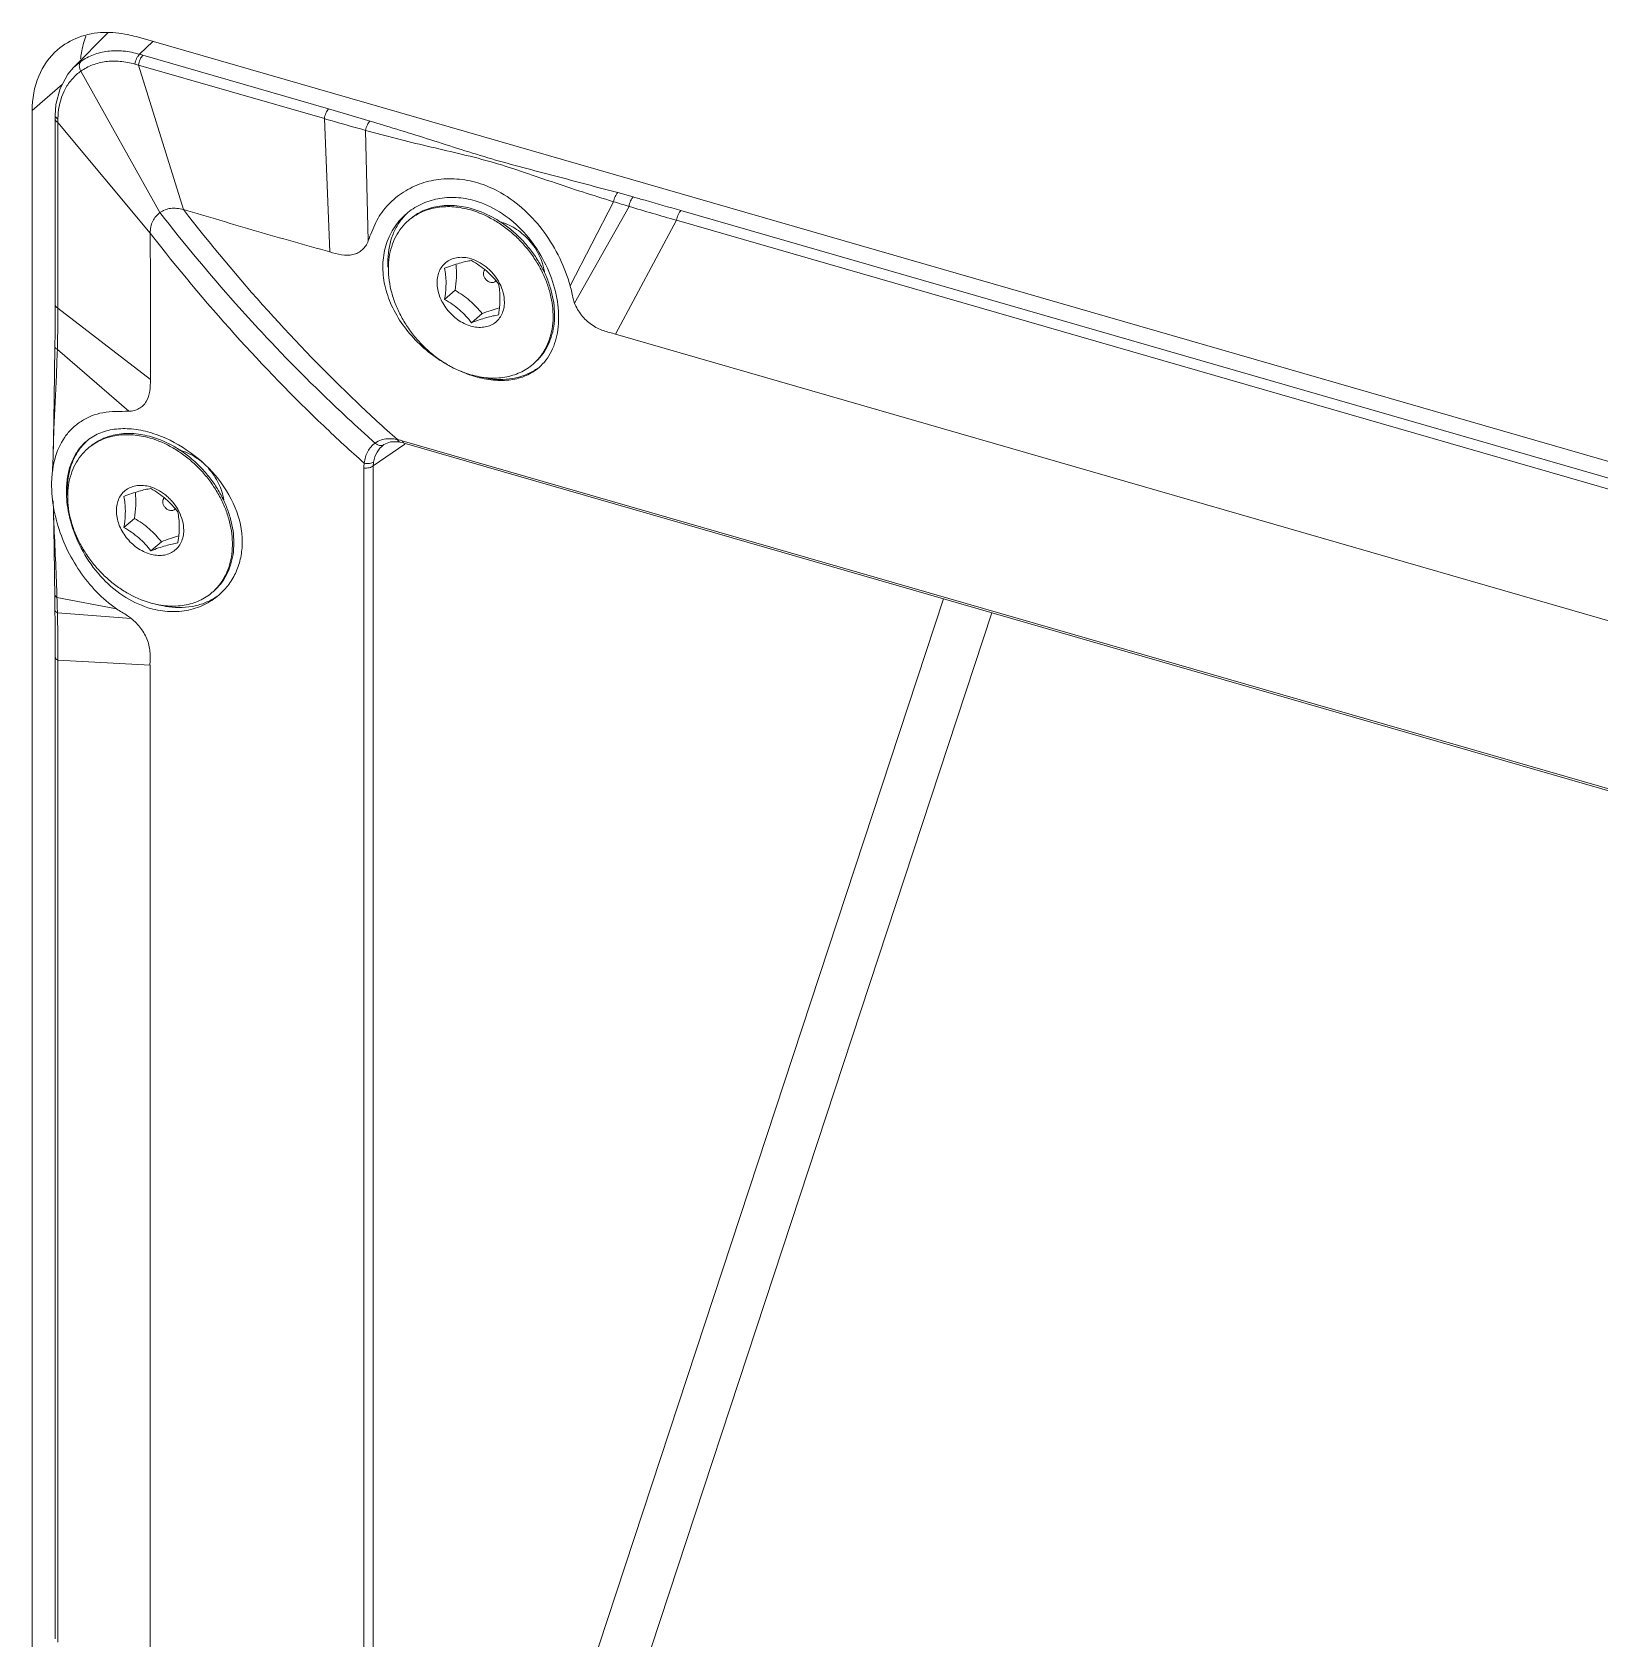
# Model space of a CAD drawing. Header units: millimetres. Extents: x 0 to 4009, y 0 to 2835.
# Drawn here: x 2733 to 2814.8, y 1974 to 2057.9 of the extents above; entities that cross this region are included whole.
import ezdxf

# ---------------------------------------------------------------- set-up
doc = ezdxf.new("R2010")
doc.units = ezdxf.units.MM
doc.layers.get('0').update_dxf_attribs({"lineweight": 13})

msp = doc.modelspace()

# ---------------------------------------------------------------- linework, layer by layer
for p, q in [((2735.162, 2056.075), (2736.946, 2057.886)), ((2891.261, 2013.574), (2738.424, 2057.694)), ((2739.301, 2057.441), (2738.603, 2056.773)), ((2735.168, 2056.081), (2735.538, 2056.395)), ((2738.777, 2056.721), (2738.603, 2056.773)), ((2748.476, 2053.919), (2738.778, 2056.721)), ((2735.545, 2055.891), (2739.67, 2048.508)), ((2738.55, 2056.21), (2738.37, 2056.261)), ((2740.894, 2048.665), (2738.55, 2056.21)), ((2748.255, 2053.413), (2738.55, 2056.21)), ((2734.582, 2055.206), (2733.001, 2053.837)), ((2733.001, 2053.836), (2733.001, 1946.038)), ((2750.645, 2053.287), (2748.476, 2053.919)), ((2734.204, 2043.694), (2734.2, 2053.391)), ((2734.202, 2053.57), (2734.201, 2053.391)), ((2734.341, 2053.216), (2739.165, 2047.435)), ((2734.346, 2043.519), (2734.341, 2053.216)), ((2734.343, 2053.275), (2734.342, 2053.216)), ((2734.344, 2053.335), (2734.343, 2053.275)), ((2748.255, 2053.413), (2748.537, 2046.451)), ((2750.547, 2047.023), (2750.41, 2052.8)), ((2761.09, 2044.674), (2763.353, 2049.074)), ((2761.318, 2043.776), (2764.16, 2048.828)), ((2764.379, 2049.322), (2763.568, 2049.547)), ((2763.458, 2042.161), (2766.638, 2048.103)), ((2862.948, 2020.3), (2766.638, 2048.103)), ((2766.864, 2048.612), (2863.174, 2020.81)), ((2754.536, 2043.973), (2755.082, 2044.446)), ((2739.177, 2039.793), (2734.346, 2043.519)), ((2756.488, 2043.228), (2755.942, 2042.755)), ((2763.458, 2042.161), (2864.227, 2013.071)), ((2738.046, 2038.131), (2734.316, 2041.352)), ((2750.811, 2035.278), (2752.458, 2036.409)), ((2751.351, 2036.378), (2751.366, 2036.388)), ((2751.366, 2036.388), (2751.366, 2036.388)), ((2752.086, 2036.541), (2752.204, 2036.523)), ((2752.204, 2036.523), (2752.205, 2036.522)), ((2877.573, 2000.434), (2752.321, 2036.591)), ((2877.667, 2000.314), (2752.415, 2036.471)), ((2734.089, 2035.47), (2734.063, 2035.039)), ((2734.089, 2035.47), (2734.095, 2035.706)), ((2734.089, 2035.044), (2734.092, 2035.493)), ((2750.318, 2035.166), (2750.318, 1954.952)), ((2750.811, 2035.278), (2750.811, 1955.063)), ((2734.101, 2033.45), (2734.11, 2032.919)), ((2734.11, 2032.919), (2734.151, 2030.978)), ((2737.794, 2032.065), (2738.341, 2032.538)), ((2739.747, 2031.32), (2739.201, 2030.847)), ((2734.151, 2030.978), (2734.188, 2028.349)), ((2734.188, 2028.349), (2734.193, 2027.771)), ((2734.297, 2028.406), (2734.29, 2028.57)), ((2734.305, 2028.136), (2734.291, 2028.57)), ((2737.397, 2027.82), (2734.297, 2028.406)), ((2734.313, 2027.868), (2734.305, 2028.136)), ((2734.313, 2027.868), (2734.305, 2028.136)), ((2780.577, 2028.342), (2759.115, 1963.148)), ((2738.178, 2027.315), (2734.32, 2027.602)), ((2761.612, 1962.319), (2783.106, 2027.612)), ((2734.201, 2026.104), (2734.201, 1974.031)), ((2734.342, 2025.129), (2734.342, 1973.857)), ((2734.342, 2025.129), (2739.154, 2024.872)), ((2739.154, 1969.141), (2739.154, 2024.872))]:
    msp.add_line(p, q)
for points in [[(2735.168, 2056.081), (2734.867, 2055.727), (2734.464, 2054.991), (2734.243, 2054.142), (2734.202, 2053.57)], [(2734.2, 2043.695), (2734.201, 2043.15), (2734.198, 2042.208), (2734.192, 2041.513)], [(2734.192, 2041.513), (2734.155, 2038.785), (2734.111, 2036.654), (2734.094, 2035.642)], [(2751.366, 2036.388), (2751.701, 2036.53), (2752.086, 2036.541)], [(2752.205, 2036.522), (2752.371, 2036.484), (2752.415, 2036.471)], [(2734.193, 2027.771), (2734.198, 2027.141), (2734.201, 2026.104)]]:
    msp.add_lwpolyline(points)
for centre, radius, start, end in [((2737.067, 2053.749), 2.627, 125.42354, 128.42587), ((2748.535, 2053.115), 14.193, 178.86181, 179.11113), ((2738.363, 2053.323), 4.018, 176.75807, 178.94155), ((2803.452, 2179.037), 136.008, 252.85271, 253.20818), ((2754.775, 2045.83), 3.439, 130.90211, 133.65879), ((2754.664, 2046.299), 3.012, 135.10421, 138.30559), ((2754.477, 2045.98), 2.796, 128.87051, 130.89384), ((2756.809, 2045.595), 2.499, 73.89687, 75.00681), ((2756.238, 2045.895), 4.668, 180.01379, 182.96129), ((2755.34, 2044.169), 2.008, 71.76499, 73.89106), ((2649.529, 2043.352), 84.813, 359.12578, 0.11178), ((2681.939, 2042.915), 52.4, 358.46333, 359.06266), ((2688.177, 2042.755), 46.16, 358.25773, 358.45372), ((2758.324, 2046.95), 7.356, 235.54954, 241.00893), ((2758.191, 2046.711), 7.083, 241.0125, 243.90982), ((2757.317, 2042.701), 2.797, 310.89415, 312.91566), ((2757.669, 2042.828), 2.997, 302.67486, 305.42216), ((2758.001, 2046.306), 6.635, 243.84646, 250.02789), ((2757.857, 2045.917), 6.22, 250.05205, 251.62694), ((2757.771, 2045.658), 5.947, 251.62114, 253.88727), ((2757.514, 2044.633), 4.847, 255.33477, 260.51435), ((2805.424, 2096.732), 80.351, 226.34384, 228.39207), ((2737.513, 2031.332), 5.922, 72.46344, 73.87564), ((2804.079, 2095.914), 80.917, 226.34811, 228.38199), ((2737.5, 2034.603), 2.574, 130.90574, 135.58055), ((2737.922, 2034.392), 3.01, 134.3113, 138.30565), ((2737.736, 2034.072), 2.796, 128.87051, 130.89384), ((2802.579, 2094.952), 78.039, 228.16168, 228.5369), ((2751.557, 2034.038), 2.664, 77.12693, 78.92747), ((2751.471, 2033.648), 3.063, 75.57236, 77.19205), ((2751.465, 2033.63), 3.082, 73.88364, 75.54676), ((2738.566, 2034.459), 4.534, 165.18278, 166.8908), ((2740.068, 2033.687), 2.499, 73.89687, 75.00681), ((2751.995, 2035.168), 1.677, 171.32386, 180.05141), ((2752.096, 2035.288), 1.286, 171.3952, 180.48075), ((2739.497, 2033.986), 4.668, 180.01373, 182.96355), ((2738.599, 2032.261), 2.008, 71.76499, 73.89106), ((2789.386, 2034.613), 55.298, 181.22767, 181.93054), ((2811.831, 2035.358), 77.755, 181.92234, 182.27566), ((2741.566, 2034.18), 6.798, 195.92434, 196.6423), ((2740.576, 2030.793), 2.797, 310.89415, 312.91566), ((2656.534, 2025.697), 77.809, 1.40314, 1.59881), ((2740.773, 2032.725), 4.847, 255.33997, 260.5123), ((2740.928, 2030.92), 2.997, 302.67544, 305.42233), ((2780.933, 2025.354), 46.592, 180.06241, 180.2766)]:
    msp.add_arc(centre, radius, start, end)
for points, knots in [([(2736.743, 2057.912), (2736.295, 2057.896), (2735.419, 2057.736), (2734.647, 2057.283), (2734.325, 2057.005)], [0, 0, 0, 0, 0.512602, 1, 1, 1, 1]), ([(2735.527, 2056.526), (2735.538, 2056.631), (2735.592, 2057.038), (2735.7, 2057.438), (2735.812, 2057.722)], [0, 0, 0, 0, 0.256443, 1, 1, 1, 1]), ([(2738.424, 2057.694), (2738.283, 2057.735), (2737.734, 2057.872), (2737.163, 2057.928), (2736.743, 2057.912)], [0, 0, 0, 0, 0.258247, 1, 1, 1, 1]), ([(2734.325, 2057.005), (2733.899, 2056.637), (2733.198, 2055.636), (2733.001, 2054.446), (2733.001, 2053.836)], [0, 0, 0, 0, 0.479927, 1, 1, 1, 1]), ([(2735.538, 2056.395), (2735.484, 2056.34), (2735.447, 2056.202), (2735.481, 2056.028), (2735.52, 2055.935), (2735.544, 2055.891)], [0, 0, 0, 0, 0.437382, 0.713299, 1, 1, 1, 1]), ([(2738.603, 2056.772), (2738.328, 2056.854), (2737.778, 2056.965), (2736.956, 2056.961), (2736.194, 2056.779), (2735.74, 2056.539), (2735.538, 2056.395)], [0, 0, 0, 0, 0.269457, 0.524275, 0.766318, 1, 1, 1, 1]), ([(2735.545, 2055.891), (2735.731, 2056.023), (2736.149, 2056.244), (2736.851, 2056.417), (2737.607, 2056.427), (2738.116, 2056.332), (2738.37, 2056.261)], [0, 0, 0, 0, 0.233719, 0.475754, 0.730642, 1, 1, 1, 1]), ([(2738.37, 2056.261), (2738.385, 2056.362), (2738.428, 2056.509), (2738.519, 2056.676), (2738.574, 2056.746), (2738.603, 2056.773)], [0, 0, 0, 0, 0.537904, 0.79198, 1, 1, 1, 1]), ([(2738.549, 2056.209), (2738.564, 2056.31), (2738.606, 2056.456), (2738.694, 2056.624), (2738.748, 2056.693), (2738.777, 2056.721)], [0, 0, 0, 0, 0.539407, 0.788894, 1, 1, 1, 1]), ([(2734.351, 2053.55), (2734.376, 2053.993), (2734.525, 2054.651), (2734.979, 2055.384), (2735.274, 2055.681), (2735.434, 2055.808)], [0, 0, 0, 0, 0.517128, 0.760996, 1, 1, 1, 1]), ([(2748.255, 2053.413), (2748.269, 2053.513), (2748.321, 2053.695), (2748.417, 2053.862), (2748.479, 2053.922)], [0, 0, 0, 0, 0.539108, 1, 1, 1, 1]), ([(2734.341, 2053.216), (2734.302, 2053.236), (2734.236, 2053.28), (2734.2, 2053.356), (2734.2, 2053.39)], [0, 0, 0, 0, 0.566189, 1, 1, 1, 1]), ([(2734.234, 2053.483), (2734.229, 2053.49), (2734.211, 2053.516), (2734.202, 2053.547), (2734.202, 2053.57)], [0, 0, 0, 0, 0.270873, 1, 1, 1, 1]), ([(2734.345, 2053.397), (2734.334, 2053.403), (2734.293, 2053.426), (2734.255, 2053.456), (2734.234, 2053.483)], [0, 0, 0, 0, 0.269393, 1, 1, 1, 1]), ([(2748.252, 2053.411), (2748.432, 2053.359), (2749.15, 2053.151), (2749.87, 2052.947), (2750.41, 2052.8)], [0, 0, 0, 0, 0.251303, 1, 1, 1, 1]), ([(2750.41, 2052.8), (2750.427, 2052.897), (2750.471, 2053.036), (2750.561, 2053.194), (2750.615, 2053.26), (2750.643, 2053.285)], [0, 0, 0, 0, 0.53985, 0.792176, 1, 1, 1, 1]), ([(2763.568, 2049.547), (2762.47, 2049.838), (2760.825, 2050.284), (2758.629, 2050.853), (2756.998, 2051.296), (2755.401, 2051.793), (2753.292, 2052.474), (2751.704, 2052.958), (2750.645, 2053.287)], [0, 0, 0, 0, 0.253134, 0.37999, 0.505899, 0.629745, 0.752831, 1, 1, 1, 1]), ([(2750.41, 2052.8), (2751.478, 2052.51), (2753.089, 2052.088), (2755.261, 2051.599), (2756.895, 2051.19), (2758.509, 2050.678), (2760.111, 2050.115), (2761.726, 2049.58), (2762.81, 2049.242), (2763.353, 2049.074)], [0, 0, 0, 0, 0.24642, 0.370456, 0.495785, 0.621154, 0.747208, 0.873682, 1, 1, 1, 1]), ([(2750.547, 2047.023), (2750.607, 2047.185), (2750.727, 2047.509), (2750.932, 2047.985), (2751.183, 2048.437), (2751.501, 2048.842), (2751.87, 2049.201), (2752.418, 2049.618), (2753.193, 2050.027), (2754.231, 2050.279), (2755.327, 2050.285), (2756.435, 2050.045), (2757.136, 2049.729), (2757.474, 2049.537)], [0, 0, 0, 0, 0.060547, 0.121273, 0.181462, 0.241308, 0.301283, 0.361484, 0.482332, 0.605522, 0.732441, 0.863729, 1, 1, 1, 1]), ([(2752.523, 2048.429), (2752.753, 2048.629), (2753.276, 2048.971), (2754.175, 2049.267), (2755.148, 2049.331), (2755.8, 2049.217), (2756.121, 2049.124)], [0, 0, 0, 0, 0.239931, 0.484534, 0.737189, 1, 1, 1, 1]), ([(2755.972, 2048.705), (2755.674, 2048.791), (2755.079, 2048.903), (2754.331, 2048.875), (2753.777, 2048.746), (2753.392, 2048.601), (2753.037, 2048.406), (2752.822, 2048.246), (2752.721, 2048.159)], [0, 0, 0, 0, 0.270674, 0.525063, 0.647129, 0.766407, 0.883714, 1, 1, 1, 1]), ([(2752.722, 2048.157), (2752.823, 2048.238), (2753.037, 2048.387), (2753.387, 2048.566), (2753.765, 2048.699), (2754.305, 2048.815), (2755.031, 2048.834), (2755.608, 2048.724), (2755.897, 2048.641)], [0, 0, 0, 0, 0.11616, 0.233513, 0.352928, 0.47515, 0.729682, 1, 1, 1, 1]), ([(2756.121, 2049.124), (2756.569, 2048.995), (2757.452, 2048.588), (2758.969, 2047.335), (2760.03, 2045.6), (2760.491, 2043.736), (2760.511, 2042.421), (2760.235, 2041.432), (2759.841, 2040.794), (2759.595, 2040.532), (2759.462, 2040.417)], [0, 0, 0, 0, 0.129267, 0.264863, 0.540792, 0.672737, 0.793504, 0.901247, 0.951336, 1, 1, 1, 1]), ([(2757.474, 2049.537), (2758.36, 2049.033), (2759.528, 2047.929), (2760.575, 2046.149), (2760.951, 2045.171), (2761.09, 2044.674)], [0, 0, 0, 0, 0.494786, 0.749749, 1, 1, 1, 1]), ([(2763.353, 2049.074), (2763.369, 2049.167), (2763.409, 2049.301), (2763.492, 2049.455), (2763.54, 2049.52), (2763.565, 2049.545)], [0, 0, 0, 0, 0.54172, 0.793155, 1, 1, 1, 1]), ([(2764.16, 2048.828), (2764.175, 2048.926), (2764.216, 2049.066), (2764.301, 2049.227), (2764.351, 2049.294), (2764.377, 2049.32)], [0, 0, 0, 0, 0.543305, 0.794924, 1, 1, 1, 1]), ([(2764.16, 2048.828), (2764.573, 2048.704), (2765.398, 2048.458), (2766.227, 2048.224), (2766.638, 2048.103)], [0, 0, 0, 0, 0.501292, 1, 1, 1, 1]), ([(2764.377, 2049.32), (2764.586, 2049.263), (2765.416, 2049.03), (2766.245, 2048.792), (2766.866, 2048.613)], [0, 0, 0, 0, 0.250714, 1, 1, 1, 1]), ([(2739.67, 2048.508), (2739.512, 2048.393), (2739.31, 2048.15), (2739.183, 2047.757), (2739.164, 2047.543), (2739.162, 2047.433)], [0, 0, 0, 0, 0.47816, 0.732109, 1, 1, 1, 1]), ([(2739.669, 2048.508), (2739.834, 2048.622), (2740.137, 2048.736), (2740.562, 2048.738), (2740.782, 2048.693), (2740.893, 2048.664)], [0, 0, 0, 0, 0.473057, 0.728922, 1, 1, 1, 1]), ([(2744.988, 2042.257), (2744.526, 2042.753), (2742.685, 2044.778), (2740.934, 2046.884), (2739.669, 2048.508)], [0, 0, 0, 0, 0.247693, 1, 1, 1, 1]), ([(2749.955, 2038.598), (2748.35, 2040.129), (2745.204, 2043.378), (2742.304, 2046.849), (2740.894, 2048.665)], [0, 0, 0, 0, 0.491085, 1, 1, 1, 1]), ([(2748.537, 2046.451), (2747.901, 2046.636), (2746.623, 2046.99), (2744.711, 2047.537), (2742.804, 2048.103), (2741.531, 2048.479), (2740.894, 2048.665)], [0, 0, 0, 0, 0.249793, 0.499685, 0.749852, 1, 1, 1, 1]), ([(2754.163, 2040.884), (2753.506, 2041.334), (2752.624, 2042.166), (2751.801, 2043.497), (2751.408, 2044.553), (2751.264, 2045.622), (2751.383, 2046.65), (2751.759, 2047.578), (2752.168, 2048.096), (2752.401, 2048.318)], [0, 0, 0, 0, 0.274159, 0.408073, 0.536673, 0.659237, 0.776236, 0.889144, 1, 1, 1, 1]), ([(2751.57, 2045.893), (2751.57, 2046.343), (2751.67, 2047.013), (2752.031, 2047.807), (2752.278, 2048.149), (2752.415, 2048.303)], [0, 0, 0, 0, 0.517737, 0.76218, 1, 1, 1, 1]), ([(2755.897, 2040.04), (2755.474, 2040.162), (2754.854, 2040.436), (2754.1, 2040.936), (2753.562, 2041.386), (2753.072, 2041.895), (2752.638, 2042.453), (2752.271, 2043.05), (2751.976, 2043.672), (2751.76, 2044.309), (2751.628, 2044.946), (2751.582, 2045.572), (2751.624, 2046.174), (2751.754, 2046.74), (2751.968, 2047.258), (2752.264, 2047.717), (2752.512, 2047.978), (2752.647, 2048.094)], [0, 0, 0, 0, 0.128499, 0.195602, 0.263889, 0.332782, 0.401676, 0.46996, 0.537062, 0.602473, 0.665792, 0.726752, 0.785258, 0.841415, 0.895542, 0.94817, 1, 1, 1, 1]), ([(2755.897, 2048.641), (2756.315, 2048.52), (2756.928, 2048.25), (2757.674, 2047.759), (2758.208, 2047.317), (2758.695, 2046.817), (2759.128, 2046.268), (2759.496, 2045.681), (2759.794, 2045.067), (2760.015, 2044.438), (2760.155, 2043.808), (2760.211, 2043.187), (2760.181, 2042.588), (2760.065, 2042.023), (2759.866, 2041.503), (2759.587, 2041.039), (2759.35, 2040.772), (2759.221, 2040.653)], [0, 0, 0, 0, 0.128198, 0.195122, 0.263233, 0.33197, 0.400742, 0.468955, 0.536044, 0.601509, 0.664945, 0.726076, 0.784789, 0.841157, 0.895462, 0.94819, 1, 1, 1, 1]), ([(2759.223, 2040.652), (2759.357, 2040.768), (2759.605, 2041.029), (2759.901, 2041.487), (2760.115, 2042.005), (2760.245, 2042.571), (2760.287, 2043.173), (2760.241, 2043.799), (2760.109, 2044.437), (2759.893, 2045.073), (2759.598, 2045.696), (2759.231, 2046.292), (2758.797, 2046.851), (2758.307, 2047.36), (2757.769, 2047.809), (2757.015, 2048.309), (2756.395, 2048.583), (2755.972, 2048.705)], [0, 0, 0, 0, 0.05183, 0.104458, 0.158586, 0.214743, 0.27325, 0.33421, 0.397528, 0.46294, 0.53004, 0.598324, 0.667217, 0.736111, 0.804397, 0.871501, 1, 1, 1, 1]), ([(2759.744, 2045.415), (2759.66, 2046.001), (2759.225, 2046.859), (2758.33, 2047.651), (2757.781, 2047.916), (2757.502, 2047.996)], [0, 0, 0, 0, 0.497684, 0.755531, 1, 1, 1, 1]), ([(2766.865, 2048.613), (2766.837, 2048.586), (2766.784, 2048.516), (2766.695, 2048.35), (2766.653, 2048.203), (2766.638, 2048.103)], [0, 0, 0, 0, 0.207383, 0.461124, 1, 1, 1, 1]), ([(2739.163, 2047.433), (2740.572, 2045.617), (2743.472, 2042.147), (2746.618, 2038.897), (2748.224, 2037.366)], [0, 0, 0, 0, 0.508916, 1, 1, 1, 1]), ([(2739.165, 2047.435), (2739.167, 2046.797), (2739.174, 2045.521), (2739.187, 2043.609), (2739.185, 2041.7), (2739.175, 2040.429), (2739.177, 2039.793)], [0, 0, 0, 0, 0.25042, 0.500891, 0.750587, 1, 1, 1, 1]), ([(2750.547, 2047.023), (2750.514, 2046.934), (2750.429, 2046.765), (2750.244, 2046.554), (2750.014, 2046.396), (2749.65, 2046.266), (2749.134, 2046.287), (2748.737, 2046.39), (2748.533, 2046.449)], [0, 0, 0, 0, 0.121829, 0.239335, 0.355789, 0.474646, 0.728232, 1, 1, 1, 1]), ([(2755.897, 2046.098), (2755.785, 2046.13), (2755.562, 2046.174), (2755.229, 2046.171), (2754.92, 2046.097), (2754.647, 2045.954), (2754.424, 2045.746), (2754.26, 2045.483), (2754.16, 2045.178), (2754.139, 2044.959), (2754.139, 2044.848)], [0, 0, 0, 0, 0.136999, 0.266428, 0.389247, 0.50766, 0.62481, 0.744133, 0.86857, 1, 1, 1, 1]), ([(2755.942, 2046.003), (2755.843, 2045.988), (2755.631, 2045.949), (2755.295, 2045.862), (2754.925, 2045.742), (2754.668, 2045.648), (2754.536, 2045.597)], [0, 0, 0, 0, 0.204428, 0.440769, 0.709115, 1, 1, 1, 1]), ([(2754.536, 2045.597), (2754.558, 2045.479), (2754.596, 2045.231), (2754.608, 2044.979), (2754.608, 2044.848)], [0, 0, 0, 0, 0.477229, 1, 1, 1, 1]), ([(2755.124, 2045.805), (2755.129, 2045.767), (2755.147, 2045.606), (2755.154, 2045.444), (2755.154, 2045.321)], [0, 0, 0, 0, 0.239252, 1, 1, 1, 1]), ([(2757.348, 2044.785), (2757.255, 2044.905), (2757.056, 2045.14), (2756.721, 2045.465), (2756.347, 2045.754), (2756.078, 2045.923), (2755.942, 2046.003)], [0, 0, 0, 0, 0.243221, 0.492743, 0.746206, 1, 1, 1, 1]), ([(2757.404, 2044.81), (2757.329, 2044.958), (2757.193, 2045.169), (2756.976, 2045.422), (2756.739, 2045.652), (2756.411, 2045.892), (2756.117, 2046.027), (2755.968, 2046.076)], [0, 0, 0, 0, 0.253603, 0.381676, 0.509374, 0.760021, 1, 1, 1, 1]), ([(2756.56, 2045.321), (2756.56, 2045.359), (2756.57, 2045.416), (2756.604, 2045.481), (2756.627, 2045.508), (2756.64, 2045.52)], [0, 0, 0, 0, 0.51828, 0.762133, 1, 1, 1, 1]), ([(2754.139, 2044.848), (2754.139, 2044.607), (2754.216, 2044.234), (2754.428, 2043.779), (2754.647, 2043.45), (2754.913, 2043.155), (2755.309, 2042.827), (2755.657, 2042.652), (2755.897, 2042.583)], [0, 0, 0, 0, 0.237649, 0.364578, 0.494405, 0.625031, 0.754273, 1, 1, 1, 1]), ([(2754.608, 2044.848), (2754.608, 2044.778), (2754.601, 2044.485), (2754.568, 2044.193), (2754.536, 2043.973)], [0, 0, 0, 0, 0.239411, 1, 1, 1, 1]), ([(2755.154, 2045.321), (2755.154, 2045.251), (2755.147, 2044.958), (2755.114, 2044.666), (2755.082, 2044.446)], [0, 0, 0, 0, 0.239407, 1, 1, 1, 1]), ([(2756.912, 2044.868), (2756.864, 2044.882), (2756.771, 2044.929), (2756.658, 2045.037), (2756.581, 2045.172), (2756.56, 2045.273), (2756.56, 2045.321)], [0, 0, 0, 0, 0.246106, 0.505616, 0.761983, 1, 1, 1, 1]), ([(2757.212, 2044.95), (2757.197, 2044.929), (2757.158, 2044.892), (2757.084, 2044.858), (2756.999, 2044.85), (2756.941, 2044.859), (2756.912, 2044.868)], [0, 0, 0, 0, 0.235089, 0.474254, 0.727492, 1, 1, 1, 1]), ([(2757.421, 2044.036), (2757.421, 2044.167), (2757.409, 2044.419), (2757.371, 2044.667), (2757.348, 2044.785)], [0, 0, 0, 0, 0.52277, 1, 1, 1, 1]), ([(2757.655, 2043.833), (2757.655, 2043.997), (2757.608, 2044.336), (2757.484, 2044.655), (2757.404, 2044.81)], [0, 0, 0, 0, 0.484404, 1, 1, 1, 1]), ([(2761.09, 2044.674), (2761.152, 2044.452), (2761.195, 2044.144), (2761.29, 2043.849), (2761.318, 2043.776)], [0, 0, 0, 0, 0.747206, 1, 1, 1, 1]), ([(2754.536, 2043.973), (2754.672, 2043.893), (2754.94, 2043.724), (2755.315, 2043.435), (2755.65, 2043.11), (2755.848, 2042.875), (2755.942, 2042.755)], [0, 0, 0, 0, 0.253794, 0.507257, 0.756779, 1, 1, 1, 1]), ([(2756.488, 2043.228), (2756.394, 2043.348), (2756.196, 2043.583), (2755.861, 2043.908), (2755.486, 2044.197), (2755.218, 2044.366), (2755.082, 2044.446)], [0, 0, 0, 0, 0.243221, 0.492743, 0.746206, 1, 1, 1, 1]), ([(2755.897, 2042.583), (2756.009, 2042.55), (2756.233, 2042.507), (2756.566, 2042.509), (2756.875, 2042.583), (2757.147, 2042.727), (2757.37, 2042.935), (2757.535, 2043.198), (2757.634, 2043.503), (2757.655, 2043.721), (2757.655, 2043.833)], [0, 0, 0, 0, 0.136999, 0.266428, 0.389247, 0.50766, 0.62481, 0.744133, 0.86857, 1, 1, 1, 1]), ([(2757.348, 2043.161), (2757.359, 2043.236), (2757.398, 2043.526), (2757.421, 2043.819), (2757.421, 2044.036)], [0, 0, 0, 0, 0.258897, 1, 1, 1, 1]), ([(2763.458, 2042.161), (2763.353, 2042.191), (2763.14, 2042.247), (2762.819, 2042.336), (2762.502, 2042.466), (2762.097, 2042.712), (2761.654, 2043.129), (2761.407, 2043.552), (2761.318, 2043.776)], [0, 0, 0, 0, 0.117336, 0.23542, 0.357053, 0.483051, 0.742094, 1, 1, 1, 1]), ([(2734.204, 2043.694), (2734.204, 2043.66), (2734.24, 2043.583), (2734.307, 2043.54), (2734.346, 2043.519)], [0, 0, 0, 0, 0.433809, 1, 1, 1, 1]), ([(2755.942, 2042.755), (2756.075, 2042.806), (2756.331, 2042.901), (2756.701, 2043.02), (2757.037, 2043.107), (2757.249, 2043.146), (2757.348, 2043.161)], [0, 0, 0, 0, 0.290885, 0.559231, 0.795572, 1, 1, 1, 1]), ([(2757.395, 2043.53), (2757.249, 2043.492), (2756.944, 2043.398), (2756.645, 2043.288), (2756.488, 2043.228)], [0, 0, 0, 0, 0.473383, 1, 1, 1, 1]), ([(2750.525, 2036.811), (2750.053, 2037.233), (2748.145, 2038.983), (2746.32, 2040.824), (2744.988, 2042.257)], [0, 0, 0, 0, 0.244264, 1, 1, 1, 1]), ([(2734.094, 2035.706), (2734.101, 2036.175), (2734.128, 2037.112), (2734.203, 2038.519), (2734.268, 2039.932), (2734.301, 2040.878), (2734.316, 2041.352)], [0, 0, 0, 0, 0.248833, 0.497548, 0.74814, 1, 1, 1, 1]), ([(2734.316, 2041.352), (2734.282, 2041.371), (2734.224, 2041.412), (2734.192, 2041.482), (2734.192, 2041.513)], [0, 0, 0, 0, 0.554861, 1, 1, 1, 1]), ([(2759.148, 2040.587), (2759.047, 2040.5), (2758.832, 2040.339), (2758.477, 2040.145), (2758.092, 2039.999), (2757.538, 2039.87), (2756.79, 2039.842), (2756.195, 2039.954), (2755.897, 2040.04)], [0, 0, 0, 0, 0.116286, 0.233593, 0.352869, 0.474934, 0.729324, 1, 1, 1, 1]), ([(2759.462, 2040.417), (2759.263, 2040.244), (2758.795, 2039.953), (2757.972, 2039.736), (2757.058, 2039.729), (2756.436, 2039.853), (2756.121, 2039.944)], [0, 0, 0, 0, 0.225217, 0.462023, 0.719427, 1, 1, 1, 1]), ([(2738.046, 2038.131), (2738.14, 2038.132), (2738.325, 2038.156), (2738.581, 2038.258), (2738.801, 2038.419), (2739.032, 2038.712), (2739.163, 2039.194), (2739.173, 2039.587), (2739.173, 2039.791)], [0, 0, 0, 0, 0.123951, 0.243172, 0.360666, 0.479563, 0.730794, 1, 1, 1, 1]), ([(2759.287, 2040.305), (2759.11, 2040.192), (2758.724, 2039.998), (2757.864, 2039.764), (2757.169, 2039.776), (2756.715, 2039.852)], [0, 0, 0, 0, 0.237251, 0.481434, 1, 1, 1, 1]), ([(2734.183, 2035.619), (2734.291, 2036.029), (2734.542, 2036.619), (2735.078, 2037.247), (2735.55, 2037.622), (2736.09, 2037.909), (2736.702, 2038.082), (2737.363, 2038.128), (2737.815, 2038.128), (2738.046, 2038.131)], [0, 0, 0, 0, 0.251882, 0.370429, 0.488066, 0.607559, 0.731414, 0.862779, 1, 1, 1, 1]), ([(2739.158, 2037.021), (2738.842, 2037.113), (2738.22, 2037.238), (2737.305, 2037.23), (2736.481, 2037.012), (2736.013, 2036.721), (2735.814, 2036.549)], [0, 0, 0, 0, 0.280658, 0.537995, 0.774861, 1, 1, 1, 1]), ([(2735.661, 2036.405), (2735.518, 2036.259), (2735.261, 2035.925), (2734.987, 2035.335), (2734.824, 2034.666), (2734.79, 2034.194), (2734.79, 2033.951)], [0, 0, 0, 0, 0.229604, 0.470007, 0.726322, 1, 1, 1, 1]), ([(2734.829, 2033.985), (2734.829, 2034.434), (2734.929, 2035.105), (2735.29, 2035.898), (2735.537, 2036.24), (2735.674, 2036.395)], [0, 0, 0, 0, 0.517737, 0.76218, 1, 1, 1, 1]), ([(2739.156, 2028.132), (2738.733, 2028.254), (2738.113, 2028.528), (2737.359, 2029.028), (2736.821, 2029.478), (2736.331, 2029.987), (2735.897, 2030.545), (2735.529, 2031.141), (2735.235, 2031.764), (2735.019, 2032.4), (2734.887, 2033.038), (2734.841, 2033.664), (2734.883, 2034.266), (2735.013, 2034.832), (2735.227, 2035.35), (2735.523, 2035.809), (2735.771, 2036.069), (2735.905, 2036.186)], [0, 0, 0, 0, 0.128499, 0.195602, 0.263889, 0.332782, 0.401676, 0.46996, 0.537062, 0.602473, 0.665792, 0.726752, 0.785258, 0.841415, 0.895542, 0.94817, 1, 1, 1, 1]), ([(2739.231, 2036.797), (2738.933, 2036.883), (2738.338, 2036.995), (2737.59, 2036.967), (2737.036, 2036.838), (2736.651, 2036.692), (2736.296, 2036.498), (2736.081, 2036.337), (2735.98, 2036.25)], [0, 0, 0, 0, 0.270674, 0.525063, 0.647129, 0.766407, 0.883714, 1, 1, 1, 1]), ([(2735.981, 2036.249), (2736.082, 2036.33), (2736.295, 2036.479), (2736.646, 2036.658), (2737.023, 2036.791), (2737.564, 2036.906), (2738.29, 2036.926), (2738.867, 2036.816), (2739.156, 2036.732)], [0, 0, 0, 0, 0.11616, 0.233513, 0.352928, 0.47515, 0.729682, 1, 1, 1, 1]), ([(2739.156, 2036.732), (2739.574, 2036.612), (2740.187, 2036.342), (2740.933, 2035.85), (2741.467, 2035.409), (2741.954, 2034.908), (2742.386, 2034.359), (2742.755, 2033.772), (2743.053, 2033.158), (2743.274, 2032.53), (2743.414, 2031.899), (2743.47, 2031.279), (2743.44, 2030.68), (2743.324, 2030.115), (2743.125, 2029.595), (2742.846, 2029.131), (2742.609, 2028.864), (2742.48, 2028.744)], [0, 0, 0, 0, 0.128198, 0.195122, 0.263233, 0.33197, 0.400742, 0.468955, 0.536044, 0.601509, 0.664945, 0.726076, 0.784789, 0.841157, 0.895462, 0.94819, 1, 1, 1, 1]), ([(2742.481, 2028.743), (2742.616, 2028.859), (2742.864, 2029.12), (2743.16, 2029.579), (2743.374, 2030.097), (2743.504, 2030.663), (2743.546, 2031.265), (2743.5, 2031.891), (2743.368, 2032.528), (2743.152, 2033.165), (2742.857, 2033.788), (2742.49, 2034.384), (2742.056, 2034.942), (2741.566, 2035.451), (2741.028, 2035.901), (2740.274, 2036.401), (2739.653, 2036.675), (2739.231, 2036.797)], [0, 0, 0, 0, 0.05183, 0.104458, 0.158586, 0.214743, 0.27325, 0.33421, 0.397528, 0.46294, 0.53004, 0.598324, 0.667217, 0.736111, 0.804397, 0.871501, 1, 1, 1, 1]), ([(2743.97, 2031.301), (2743.97, 2031.912), (2743.685, 2033.187), (2742.624, 2034.853), (2741.122, 2036.182), (2739.917, 2036.783), (2739.298, 2036.979)], [0, 0, 0, 0, 0.235476, 0.488882, 0.74984, 1, 1, 1, 1]), ([(2750.907, 2036.471), (2750.828, 2036.415), (2750.68, 2036.281), (2750.509, 2036.029), (2750.39, 2035.739), (2750.347, 2035.529), (2750.337, 2035.421)], [0, 0, 0, 0, 0.237024, 0.48119, 0.735671, 1, 1, 1, 1]), ([(2750.825, 2035.481), (2750.852, 2035.661), (2750.97, 2036.004), (2751.211, 2036.279), (2751.351, 2036.378)], [0, 0, 0, 0, 0.51558, 1, 1, 1, 1]), ([(2750.907, 2036.471), (2750.942, 2036.441), (2751.016, 2036.388), (2751.164, 2036.326), (2751.293, 2036.338), (2751.351, 2036.378)], [0, 0, 0, 0, 0.289622, 0.562345, 1, 1, 1, 1]), ([(2751.633, 2036.7), (2751.599, 2036.699), (2751.468, 2036.693), (2751.337, 2036.668), (2751.244, 2036.639)], [0, 0, 0, 0, 0.25557, 1, 1, 1, 1]), ([(2752.069, 2036.652), (2752.032, 2036.661), (2751.888, 2036.69), (2751.741, 2036.702), (2751.633, 2036.7)], [0, 0, 0, 0, 0.258318, 1, 1, 1, 1]), ([(2752.068, 2036.653), (2752.082, 2036.621), (2752.116, 2036.564), (2752.175, 2036.528), (2752.204, 2036.523)], [0, 0, 0, 0, 0.539359, 1, 1, 1, 1]), ([(2752.321, 2036.591), (2752.324, 2036.582), (2752.335, 2036.548), (2752.353, 2036.516), (2752.371, 2036.498)], [0, 0, 0, 0, 0.2762, 1, 1, 1, 1]), ([(2734.042, 2034.816), (2734.048, 2034.873), (2734.072, 2035.099), (2734.112, 2035.323), (2734.15, 2035.488)], [0, 0, 0, 0, 0.25544, 1, 1, 1, 1]), ([(2741.882, 2035.468), (2741.797, 2035.54), (2741.459, 2035.803), (2741.066, 2036), (2740.761, 2036.088)], [0, 0, 0, 0, 0.259054, 1, 1, 1, 1]), ([(2750.337, 2035.421), (2750.428, 2035.404), (2750.564, 2035.396), (2750.728, 2035.431), (2750.797, 2035.462), (2750.825, 2035.481)], [0, 0, 0, 0, 0.554245, 0.799634, 1, 1, 1, 1]), ([(2734.068, 2033.458), (2734.054, 2033.575), (2734.01, 2034.026), (2734.011, 2034.481), (2734.042, 2034.816)], [0, 0, 0, 0, 0.258893, 1, 1, 1, 1]), ([(2743.002, 2033.507), (2742.96, 2033.803), (2742.768, 2034.399), (2742.417, 2034.914), (2742.207, 2035.149)], [0, 0, 0, 0, 0.486921, 1, 1, 1, 1]), ([(2750.811, 2035.278), (2750.783, 2035.256), (2750.713, 2035.219), (2750.549, 2035.167), (2750.411, 2035.16), (2750.318, 2035.166)], [0, 0, 0, 0, 0.206366, 0.45538, 1, 1, 1, 1]), ([(2734.79, 2033.951), (2734.79, 2033.818), (2734.812, 2033.266), (2734.915, 2032.718), (2735.03, 2032.315)], [0, 0, 0, 0, 0.240034, 1, 1, 1, 1]), ([(2739.156, 2034.19), (2739.044, 2034.222), (2738.821, 2034.266), (2738.488, 2034.263), (2738.179, 2034.189), (2737.906, 2034.045), (2737.683, 2033.838), (2737.519, 2033.575), (2737.419, 2033.269), (2737.398, 2033.051), (2737.398, 2032.939)], [0, 0, 0, 0, 0.136999, 0.266428, 0.389247, 0.50766, 0.62481, 0.744133, 0.86857, 1, 1, 1, 1]), ([(2739.201, 2034.095), (2739.102, 2034.08), (2738.89, 2034.04), (2738.554, 2033.954), (2738.184, 2033.834), (2737.927, 2033.739), (2737.794, 2033.689)], [0, 0, 0, 0, 0.204428, 0.440769, 0.709115, 1, 1, 1, 1]), ([(2737.794, 2033.689), (2737.817, 2033.571), (2737.855, 2033.322), (2737.867, 2033.071), (2737.867, 2032.939)], [0, 0, 0, 0, 0.477229, 1, 1, 1, 1]), ([(2738.383, 2033.897), (2738.388, 2033.858), (2738.406, 2033.698), (2738.413, 2033.536), (2738.413, 2033.412)], [0, 0, 0, 0, 0.239252, 1, 1, 1, 1]), ([(2740.607, 2032.877), (2740.513, 2032.996), (2740.315, 2033.232), (2739.98, 2033.557), (2739.605, 2033.846), (2739.337, 2034.014), (2739.201, 2034.095)], [0, 0, 0, 0, 0.243221, 0.492743, 0.746206, 1, 1, 1, 1]), ([(2740.663, 2032.902), (2740.588, 2033.049), (2740.452, 2033.261), (2740.235, 2033.514), (2739.998, 2033.744), (2739.67, 2033.984), (2739.376, 2034.119), (2739.227, 2034.168)], [0, 0, 0, 0, 0.253603, 0.381676, 0.509374, 0.760021, 1, 1, 1, 1]), ([(2734.31, 2032.28), (2734.282, 2032.378), (2734.179, 2032.766), (2734.105, 2033.162), (2734.068, 2033.458)], [0, 0, 0, 0, 0.254976, 1, 1, 1, 1]), ([(2737.398, 2032.939), (2737.398, 2032.698), (2737.475, 2032.326), (2737.687, 2031.87), (2737.906, 2031.541), (2738.172, 2031.246), (2738.568, 2030.919), (2738.916, 2030.743), (2739.156, 2030.674)], [0, 0, 0, 0, 0.237649, 0.364578, 0.494405, 0.625031, 0.754273, 1, 1, 1, 1]), ([(2737.867, 2032.939), (2737.867, 2032.869), (2737.86, 2032.577), (2737.827, 2032.285), (2737.794, 2032.065)], [0, 0, 0, 0, 0.239411, 1, 1, 1, 1]), ([(2738.413, 2033.412), (2738.413, 2033.342), (2738.406, 2033.05), (2738.373, 2032.758), (2738.341, 2032.538)], [0, 0, 0, 0, 0.239407, 1, 1, 1, 1]), ([(2739.819, 2033.412), (2739.819, 2033.45), (2739.829, 2033.507), (2739.863, 2033.573), (2739.886, 2033.6), (2739.899, 2033.612)], [0, 0, 0, 0, 0.51828, 0.762133, 1, 1, 1, 1]), ([(2740.171, 2032.959), (2740.123, 2032.973), (2740.029, 2033.02), (2739.917, 2033.129), (2739.84, 2033.264), (2739.819, 2033.364), (2739.819, 2033.412)], [0, 0, 0, 0, 0.246106, 0.505616, 0.761983, 1, 1, 1, 1]), ([(2740.471, 2033.041), (2740.456, 2033.02), (2740.417, 2032.983), (2740.343, 2032.95), (2740.258, 2032.941), (2740.2, 2032.951), (2740.171, 2032.959)], [0, 0, 0, 0, 0.235089, 0.474254, 0.727492, 1, 1, 1, 1]), ([(2740.679, 2032.128), (2740.679, 2032.259), (2740.667, 2032.51), (2740.63, 2032.759), (2740.607, 2032.877)], [0, 0, 0, 0, 0.52277, 1, 1, 1, 1]), ([(2740.914, 2031.925), (2740.914, 2032.089), (2740.866, 2032.428), (2740.743, 2032.746), (2740.663, 2032.902)], [0, 0, 0, 0, 0.484404, 1, 1, 1, 1]), ([(2734.291, 2028.57), (2734.271, 2029.184), (2734.223, 2030.417), (2734.162, 2031.651), (2734.137, 2032.271)], [0, 0, 0, 0, 0.497486, 1, 1, 1, 1]), ([(2737.397, 2027.82), (2737.026, 2028.081), (2736.329, 2028.687), (2735.164, 2030.114), (2734.564, 2031.396), (2734.31, 2032.28)], [0, 0, 0, 0, 0.246945, 0.499364, 1, 1, 1, 1]), ([(2735.054, 2032.233), (2735.201, 2031.738), (2735.612, 2030.772), (2736.517, 2029.495), (2737.67, 2028.473), (2738.582, 2028.022), (2739.048, 2027.875)], [0, 0, 0, 0, 0.252862, 0.509532, 0.760617, 1, 1, 1, 1]), ([(2737.794, 2032.065), (2737.931, 2031.985), (2738.199, 2031.816), (2738.574, 2031.527), (2738.909, 2031.202), (2739.107, 2030.967), (2739.201, 2030.847)], [0, 0, 0, 0, 0.253794, 0.507257, 0.756779, 1, 1, 1, 1]), ([(2739.747, 2031.32), (2739.653, 2031.439), (2739.455, 2031.675), (2739.12, 2032), (2738.745, 2032.289), (2738.477, 2032.458), (2738.341, 2032.538)], [0, 0, 0, 0, 0.243221, 0.492743, 0.746206, 1, 1, 1, 1]), ([(2740.607, 2031.253), (2740.618, 2031.328), (2740.657, 2031.618), (2740.679, 2031.911), (2740.679, 2032.128)], [0, 0, 0, 0, 0.258897, 1, 1, 1, 1]), ([(2739.156, 2030.674), (2739.268, 2030.642), (2739.491, 2030.598), (2739.825, 2030.601), (2740.134, 2030.675), (2740.406, 2030.819), (2740.629, 2031.027), (2740.793, 2031.289), (2740.893, 2031.595), (2740.914, 2031.813), (2740.914, 2031.925)], [0, 0, 0, 0, 0.136999, 0.266428, 0.389247, 0.50766, 0.62481, 0.744133, 0.86857, 1, 1, 1, 1]), ([(2739.201, 2030.847), (2739.334, 2030.898), (2739.59, 2030.992), (2739.96, 2031.112), (2740.296, 2031.199), (2740.508, 2031.238), (2740.607, 2031.253)], [0, 0, 0, 0, 0.290885, 0.559231, 0.795572, 1, 1, 1, 1]), ([(2740.654, 2031.622), (2740.508, 2031.584), (2740.203, 2031.489), (2739.904, 2031.38), (2739.747, 2031.32)], [0, 0, 0, 0, 0.473383, 1, 1, 1, 1]), ([(2742.753, 2028.536), (2742.944, 2028.702), (2743.293, 2029.078), (2743.68, 2029.749), (2743.918, 2030.502), (2743.97, 2031.033), (2743.97, 2031.301)], [0, 0, 0, 0, 0.24395, 0.490035, 0.74135, 1, 1, 1, 1]), ([(2742.407, 2028.679), (2742.306, 2028.591), (2742.091, 2028.431), (2741.736, 2028.237), (2741.351, 2028.091), (2740.797, 2027.962), (2740.049, 2027.934), (2739.454, 2028.046), (2739.156, 2028.132)], [0, 0, 0, 0, 0.116286, 0.233593, 0.352869, 0.474934, 0.729324, 1, 1, 1, 1]), ([(2734.297, 2028.406), (2734.266, 2028.426), (2734.213, 2028.469), (2734.186, 2028.535), (2734.186, 2028.565)], [0, 0, 0, 0, 0.543229, 1, 1, 1, 1]), ([(2738.177, 2027.315), (2738.116, 2027.365), (2737.863, 2027.545), (2737.586, 2027.687), (2737.397, 2027.82)], [0, 0, 0, 0, 0.25418, 1, 1, 1, 1]), ([(2739.048, 2027.875), (2739.377, 2027.771), (2740.046, 2027.639), (2741.049, 2027.687), (2741.978, 2027.981), (2742.516, 2028.331), (2742.753, 2028.536)], [0, 0, 0, 0, 0.263477, 0.516139, 0.760507, 1, 1, 1, 1]), ([(2742.546, 2028.397), (2742.369, 2028.283), (2741.983, 2028.09), (2741.123, 2027.855), (2740.428, 2027.868), (2739.974, 2027.944)], [0, 0, 0, 0, 0.23725, 0.481433, 1, 1, 1, 1]), ([(2734.32, 2027.602), (2734.285, 2027.622), (2734.226, 2027.666), (2734.194, 2027.738), (2734.194, 2027.771)], [0, 0, 0, 0, 0.549521, 1, 1, 1, 1]), ([(2734.341, 2025.304), (2734.341, 2025.687), (2734.343, 2026.453), (2734.329, 2027.219), (2734.32, 2027.602)], [0, 0, 0, 0, 0.499811, 1, 1, 1, 1]), ([(2739.153, 2024.872), (2739.153, 2024.977), (2739.159, 2025.188), (2739.162, 2025.509), (2739.123, 2025.838), (2738.994, 2026.284), (2738.705, 2026.813), (2738.366, 2027.164), (2738.177, 2027.315)], [0, 0, 0, 0, 0.11481, 0.230407, 0.349928, 0.474751, 0.735562, 1, 1, 1, 1]), ([(2734.342, 2025.129), (2734.304, 2025.149), (2734.238, 2025.193), (2734.201, 2025.269), (2734.202, 2025.303)], [0, 0, 0, 0, 0.556858, 1, 1, 1, 1])]:
    msp.add_open_spline(points, degree=3, knots=knots)
for points in [[(2751.244, 2036.639), (2751.124, 2036.601), (2751.009, 2036.544), (2750.907, 2036.471)], [(2752.371, 2036.498), (2752.383, 2036.486), (2752.398, 2036.476), (2752.415, 2036.471)]]:
    msp.add_open_spline(points, degree=3)

doc.saveas('drawing.dxf')
